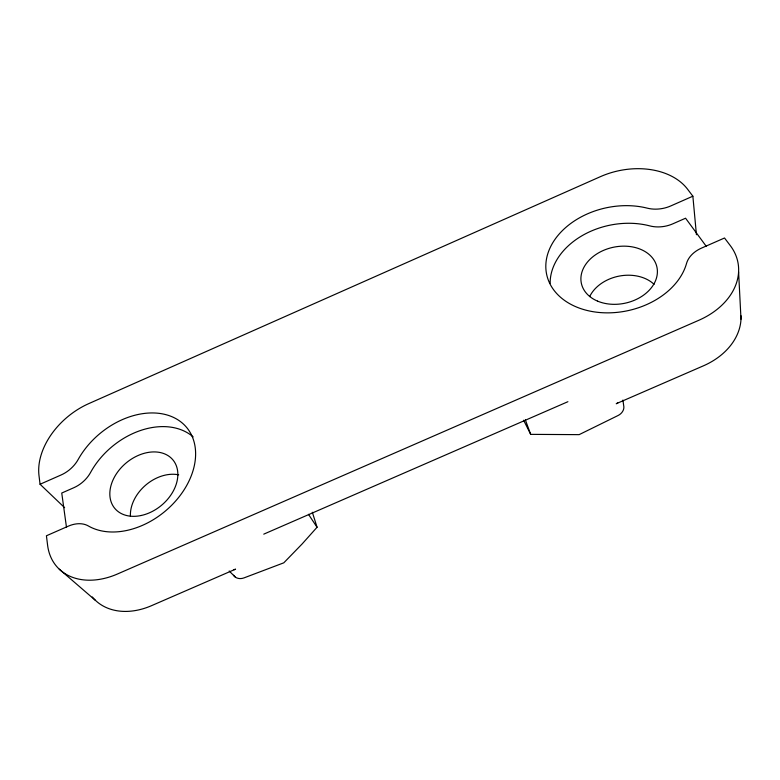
<?xml version="1.0" encoding="UTF-8"?>
<svg xmlns="http://www.w3.org/2000/svg" width="780" height="780" viewBox="0 0 780 780"><rect width="100%" height="100%" fill="white"/><g stroke="black" fill="none" stroke-linecap="round" stroke-linejoin="round"><path stroke-width="1.17" d="M312.331 512.255L317.06 527.251L302.133 543.952L283.803 562.819L244.082 577.863A10.062 8.21 -34.6 0 1 236.915 577.97A9.906 8.083 -34.6 0 1 233.61 575.25M40.063 484.253L61.093 474.981A26.111 17.833 -40.3 0 0 78.146 459.537A70.454 50.71 -39.6 0 1 168.899 415.555A70.454 50.71 -39.6 0 1 181.028 494.315A70.454 50.71 -39.6 0 1 88.364 525.964A28.197 20.143 -44.1 0 0 68.25 526.188L46.429 535.772L47.59 545.181A69.361 50.212 -42.3 0 0 117.526 573.973L698.763 320.307A71.019 52.338 -9.6 0 0 730.314 245.641L724.523 237.998L701.561 248.079A28.987 21.119 -7.5 0 0 686.517 263.494A71.926 52.552 -12.4 0 1 596.71 312.215A71.926 52.552 -12.4 0 1 550.505 246.928A71.926 52.552 -12.4 0 1 647.371 208.182A26.842 18.603 -11.3 0 0 670.78 205.939L692.864 196.199L687.56 189.199A67.119 47.531 -12.3 0 0 600.415 176.66L88.764 403.621A65.549 45.747 -39.5 0 0 39 475.624L40.063 484.253L64.613 507.683M263.757 534.154L567.908 401.7M523.633 420.244L530.683 434.363L579.13 434.645L618.023 415.535A10.189 8.395 -18.5 0 0 623.249 410.221A10.033 8.268 -18.5 0 0 623.717 405.795L622.898 400.081M59.251 569.166L95.531 600.444M229.193 570.989L235.024 576.849M706.329 246.422L685.571 218.215L672.847 223.821A26.354 18.515 -10.9 0 1 649.847 225.907A70.6 52.231 -12 0 0 550.144 283.228M308.471 514.303L317.06 527.251M525.34 419.854L530.683 434.363M66.495 527.377L61.747 493.038L73.876 487.695A25.652 17.755 -40.6 0 0 90.568 472.465A69.176 50.437 -39.9 0 1 193.138 436.878M692.864 196.199L696.433 234.721M738.592 271.889L741 319.176M741.019 315.754A67.431 51.285 -8.4 0 1 703.287 365.888L616.229 403.718A10.247 8.248 -10.8 0 0 617.789 402.899M589.68 296.585A37.43 28.246 -11.4 0 1 619.291 276.071A37.43 28.246 -11.4 0 1 654.098 284.349M130.426 516.282A36.699 27.31 -40.5 0 1 145.616 485.18A36.699 27.31 -40.5 0 1 178.708 474.825M92.293 596.973A65.92 49.316 -43.4 0 0 151.583 605.65L235.541 569.166A10.111 8.005 -41.8 0 1 233.932 569.722M597.529 301.109A38.639 28.577 -12.1 0 0 657.286 273.858A38.639 28.577 -12.1 0 0 602.618 250.78A38.639 28.577 -12.1 0 0 597.529 301.109M141.355 515.463A37.859 27.593 -39.9 0 0 174.447 461.994A37.859 27.593 -39.9 0 0 115.694 474.923A37.859 27.593 -39.9 0 0 141.355 515.463"/></g></svg>
